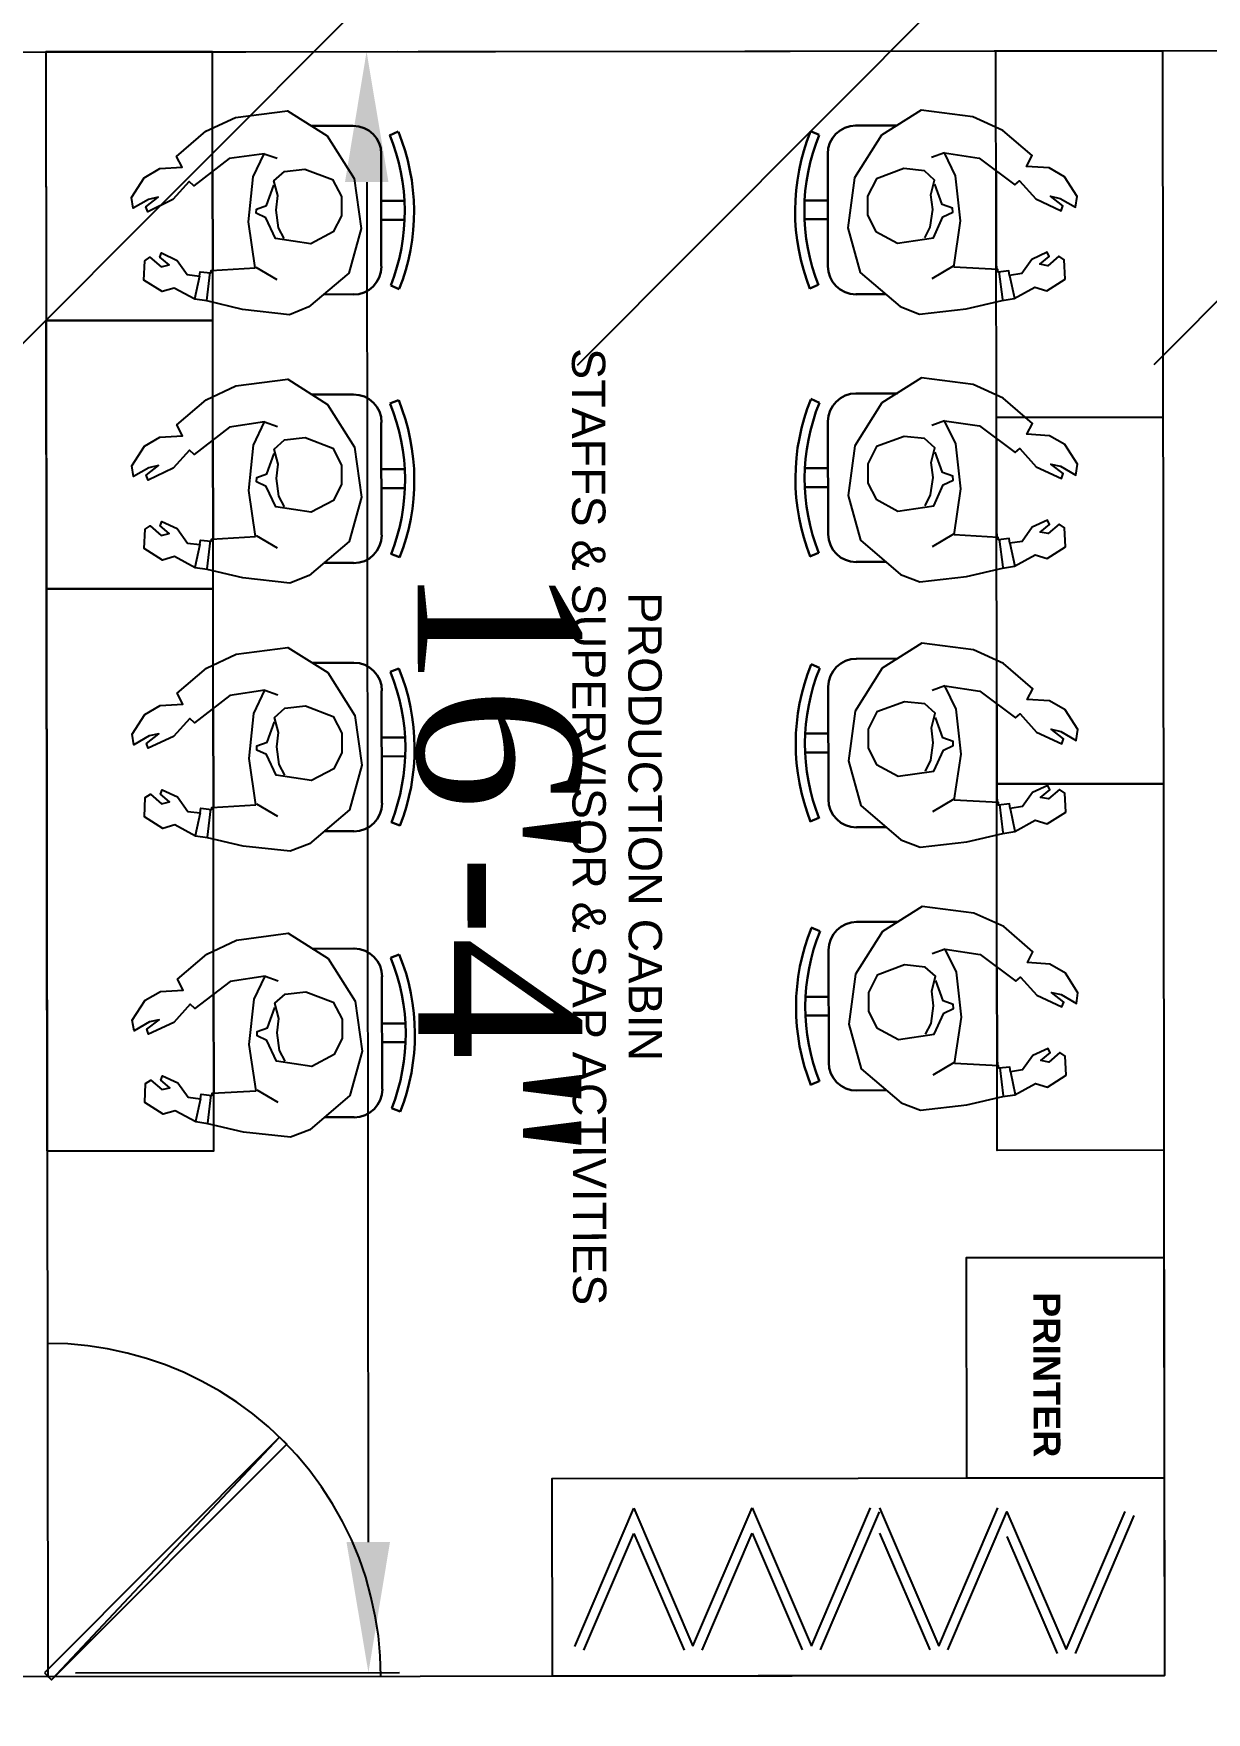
# Model space of a CAD drawing. Header units: feet. Extents: x -99009 to 3252343, y -11094690 to 9035152.
# Drawn here: x 2470013 to 2473609, y -1968373 to -1963228 of the extents above; entities that cross this region are included whole.
import ezdxf

# ---------------------------------------------------------------- set-up
doc = ezdxf.new("R2010")
doc.units = ezdxf.units.FT
doc.header["$PDSIZE"] = -1
doc.layers.add('1', color=1, linetype='Continuous')
doc.styles.add('Arial$001H0', font='arial.ttf')
doc.styles.add('Arial$101H0', font='arialbd.ttf')
doc.styles.add('MM', font='dutch.ttf')
doc.dimstyles.new('MANI (feet)', dxfattribs={"dimtxt": 2.5, "dimasz": 2, "dimexe": 0.477, "dimexo": 0.477, "dimgap": 0.5222, "dimtad": 1, "dimdec": 0, "dimlfac": 0.03937, "dimzin": 4, "dimdsep": 46, "dimlunit": 3, "dimtxsty": 'MM', "dimcen": 0, "dimclrd": 1, "dimclre": 1, "dimclrt": 50, "dimadec": 5, "dimazin": 2, "dimtfac": 1, "dimtdec": 0, "dimtmove": 0, "dimatfit": 3, "dimfxl": 1, "dimtolj": 1, "dimtzin": 0, "dimlwd": -1, "dimlwe": -1, "dimarcsym": 0})

# ---------------------------------------------------------------- blocks, each defined once
blk = doc.blocks.new('*D2597')
at = {"color": 1}
for p, q in [((2470146.7, -1963284.6), (2471129.7, -1963283.4)), ((2471034.7, -1963683.6), (2471039.5, -1967850.8)), ((2470142, -1968251.8), (2471135.3, -1968250.7))]:
    blk.add_line(p, q, dxfattribs=at)
for points in [[(2471101.4, -1963683.5), (2470968.1, -1963683.6), (2471034.3, -1963283.6)], [(2470972.8, -1967850.9), (2471106.1, -1967850.7), (2471039.9, -1968250.8)]]:
    blk.add_solid(points, dxfattribs=at)
at = {"layer": 'Defpoints', "color": 0}
for p in [(2470051.3, -1963284.7), (2470046.6, -1968251.9), (2471039.9, -1968250.8)]:
    blk.add_point(p, dxfattribs=at)
at = {"color": 50, "insert": (2471438.4, -1965766.7), "char_height": 500, "attachment_point": 5, "rotation": 270.0651, "style": 'MM'}
blk.add_mtext('\\A1;16\'-4"', dxfattribs=at)

msp = doc.modelspace()

# ---------------------------------------------------------------- hatches: boundary and pattern name
h = msp.add_hatch()
h.set_pattern_fill('ACAD_ISO06W100', color=3, scale=250, angle=45.06505171, style=0)
h.set_pattern_definition([(45.06505, (3631160, -1324213.2), (-884.8864, 882.8794), [6000, -750, 125, -750, 125, -1625]), (45.06505, (3631160, -1324213.2), (-884.8864, 882.8794), [-8500, 125, -750])])
h.paths.add_polyline_path([(2509400.40593, -1941970.88363), (2508486.43847, -1941162.4145), (2460377.81695, -1941217.03545), (2459879.56432, -1942756.35235), (2459903.4081, -1963757.29307), (2460403.97546, -1964256.72506), (2508925.64567, -1964201.63515), (2509425.07766, -1963701.06779)])
h.paths.add_polyline_path([(2481953.05645, -1947942.20714), (2481959.13495, -1953295.98271), (2486170.4077, -1953291.20137), (2486164.3292, -1947937.4258)], flags=24)

# ---------------------------------------------------------------- linework, layer by layer
at = {"color": 0, "transparency": 33554684}
for q in [(2508859.86904, -1963240.60796), (2486396.88352, -1963266.11169)]:
    msp.add_line((2459896.9006, -1963296.1989), q, dxfattribs=at)
at = {"color": 7, "linetype": 'Continuous', "lineweight": 25, "transparency": 33554684}
for p, q in [((2470051.29785, -1963284.66993), (2473474.49096, -1963280.78335)), ((2470053.16589, -1964929.99053), (2470052.23241, -1964107.80214)), ((2470055.12121, -1966652.17835), (2470053.16589, -1964929.99053)), ((2471672.64751, -1968170.81917), (2471853.37759, -1967746.84345)), ((2471853.37759, -1967746.84345), (2472035.06994, -1968170.40769)), ((2472035.06994, -1968170.40769), (2472216.74383, -1967746.4309)), ((2472216.74383, -1967746.4309), (2472398.43618, -1968169.99513)), ((2472398.43618, -1968169.99513), (2472579.16626, -1967746.01942)), ((2472425.81948, -1968181.28976), (2472606.55063, -1967758.25785)), ((2472606.5367, -1967745.98834), (2472789.17286, -1968169.55151)), ((2472789.17286, -1968169.55151), (2472969.90294, -1967745.57579)), ((2473178.97859, -1968180.43465), (2473359.70974, -1967757.40274)), ((2473207.30677, -1968192.67201), (2473388.03793, -1967769.6401)), ((2471700.03081, -1968182.1138), (2471853.46546, -1967824.23574)), ((2471853.46546, -1967824.23574), (2472007.71235, -1968181.76447)), ((2472063.39705, -1968181.70124), (2472216.8317, -1967823.82319)), ((2472216.8317, -1967823.82319), (2472370.13478, -1968181.35298)), ((2472606.62457, -1967823.38063), (2472760.87147, -1968180.90935)), ((2472997.37411, -1967834.2627), (2473151.62208, -1968192.73523))]:
    msp.add_line(p, q, dxfattribs=at)
at = {"color": 8, "linetype": 'Continuous', "lineweight": 30, "true_color": 0x767676, "transparency": 33554684}
for p, q in [((2470865.11895, -1963511.20407), (2470992.53309, -1963511.05941)), ((2472661.18743, -1963510.10868), (2472533.77329, -1963510.25334)), ((2471131.29328, -1963528.83425), (2471104.87951, -1963540.18995)), ((2472395.05275, -1963527.39942), (2472421.49224, -1963538.69511)), ((2471078.51716, -1963596.84846), (2471078.90829, -1963941.33853)), ((2472447.98424, -1963596.23742), (2472448.37536, -1963940.72749)), ((2470562.64509, -1963941.92468), (2470562.31504, -1963651.23169)), ((2472964.63857, -1963940.14134), (2472964.30745, -1963648.50454)), ((2471150.41055, -1963741.16971), (2471078.68111, -1963741.25115)), ((2472376.41768, -1963739.77774), (2472448.14712, -1963739.6963)), ((2471150.47592, -1963798.74202), (2471078.74648, -1963798.82346)), ((2472376.48305, -1963797.35005), (2472448.21249, -1963797.26861)), ((2470993.11923, -1964027.32261), (2470902.51363, -1964027.42548)), ((2471134.67228, -1964011.11713), (2471108.23279, -1963999.82143)), ((2472392.76889, -1964009.68873), (2472419.18267, -1963998.33302)), ((2472534.35944, -1964026.51654), (2472624.96505, -1964026.41367)), ((2470866.05351, -1964334.33627), (2470993.46764, -1964334.19161)), ((2472662.11922, -1964330.80492), (2472534.70509, -1964330.94958)), ((2471132.22784, -1964351.96645), (2471105.81299, -1964362.37835)), ((2472395.98454, -1964348.09565), (2472422.42403, -1964359.39135)), ((2471079.45172, -1964419.98066), (2471079.84284, -1964764.47073)), ((2472448.91603, -1964416.93366), (2472449.30716, -1964761.42373)), ((2470563.57964, -1964765.05688), (2470563.2496, -1964474.36389)), ((2472965.57036, -1964760.83758), (2472965.23924, -1964469.20078)), ((2471151.34404, -1964563.3581), (2471079.6146, -1964563.43954)), ((2472377.34947, -1964560.47398), (2472449.07891, -1964560.39254)), ((2471151.40941, -1964620.93041), (2471079.67997, -1964621.01185)), ((2472377.41484, -1964618.04629), (2472449.14428, -1964617.96485)), ((2470994.05379, -1964850.45481), (2470903.44818, -1964850.55768)), ((2471135.60577, -1964833.30552), (2471109.16734, -1964822.95364)), ((2472393.70068, -1964830.38496), (2472420.11446, -1964819.02926)), ((2472535.29123, -1964847.21278), (2472625.89684, -1964847.10991)), ((2470866.98699, -1965156.52467), (2470994.40113, -1965156.38)), ((2472396.90753, -1965161.03831), (2472423.34702, -1965172.33401)), ((2472663.04221, -1965143.74758), (2472535.62807, -1965143.89224)), ((2471133.16133, -1965174.15484), (2471106.74648, -1965184.56674)), ((2471080.38521, -1965242.16906), (2471080.77633, -1965586.65913)), ((2472449.83902, -1965229.87632), (2472450.23014, -1965574.36639)), ((2470564.51313, -1965587.24528), (2470564.18309, -1965296.55228)), ((2472966.49334, -1965573.78024), (2472966.16223, -1965282.14344)), ((2472378.27246, -1965373.41664), (2472450.0019, -1965373.3352)), ((2471152.27753, -1965385.5465), (2471080.54809, -1965385.62794)), ((2471152.34289, -1965443.11881), (2471080.61345, -1965443.20025)), ((2472378.33783, -1965430.98895), (2472450.06727, -1965430.90751)), ((2472394.62367, -1965643.32763), (2472421.03745, -1965631.97192)), ((2470994.98728, -1965672.64321), (2470904.38167, -1965672.74608)), ((2471136.53925, -1965655.49392), (2471110.10083, -1965645.14203)), ((2472536.21422, -1965660.15544), (2472626.81983, -1965660.05257)), ((2472397.82319, -1965967.53371), (2472424.26269, -1965978.8294)), ((2472663.95788, -1965950.24297), (2472536.54374, -1965950.38763)), ((2470867.98169, -1966032.62731), (2470995.39583, -1966032.48265)), ((2472450.75469, -1966036.37171), (2472451.14581, -1966380.86178)), ((2471134.15602, -1966050.25749), (2471107.74118, -1966060.66939)), ((2472967.40901, -1966380.27564), (2472967.0779, -1966088.63884)), ((2471081.37991, -1966118.2717), (2471081.77103, -1966462.76177)), ((2470565.50783, -1966463.34792), (2470565.17778, -1966172.65493)), ((2472379.18813, -1966179.91203), (2472450.91757, -1966179.83059)), ((2472379.25349, -1966237.48434), (2472450.98293, -1966237.4029)), ((2471153.27222, -1966261.64914), (2471081.54278, -1966261.73058)), ((2471153.33759, -1966319.22146), (2471081.60815, -1966319.3029)), ((2472395.53934, -1966449.82302), (2472421.95312, -1966438.46732)), ((2472537.12989, -1966466.65084), (2472627.7355, -1966466.54797)), ((2470995.98198, -1966548.74585), (2470905.37637, -1966548.84872)), ((2471137.53395, -1966531.59657), (2471111.09553, -1966521.24468))]:
    msp.add_line(p, q, dxfattribs=at)
at = {"color": 5, "linetype": 'Continuous', "lineweight": 25, "transparency": 33554684}
for p, q in [((2470720.8127, -1963596.31078), (2470760.46873, -1963610.4229)), ((2472805.68549, -1963593.94368), (2472766.06161, -1963608.14581)), ((2470522.09561, -1963972.17262), (2470507.07398, -1964042.03159)), ((2470554.17117, -1963959.86668), (2470543.88679, -1964045.76503)), ((2470694.78041, -1963943.66228), (2470759.00331, -1963982.28555)), ((2472832.50646, -1963941.23517), (2472767.42761, -1963980.00525)), ((2472973.15213, -1963957.12025), (2472983.63153, -1964042.99503)), ((2473005.25555, -1963969.35333), (2473020.43578, -1964039.178)), ((2470721.74619, -1964418.49917), (2470761.40222, -1964432.61129)), ((2472806.61728, -1964414.63992), (2472766.9934, -1964428.84205)), ((2470523.0291, -1964794.36102), (2470508.00746, -1964864.21999)), ((2470555.10466, -1964782.05508), (2470544.82135, -1964868.89724)), ((2470695.71496, -1964766.79448), (2470759.9368, -1964804.47395)), ((2472833.43825, -1964761.93141), (2472768.3594, -1964800.70149)), ((2472974.08392, -1964777.81649), (2472984.56333, -1964863.69127)), ((2473006.18734, -1964790.04956), (2473021.36757, -1964859.87424)), ((2470722.67968, -1965240.68757), (2470762.3357, -1965254.79969)), ((2472807.54027, -1965227.58258), (2472767.91639, -1965241.78471)), ((2472834.36124, -1965574.87407), (2472769.28239, -1965613.64415)), ((2470523.96259, -1965616.54941), (2470508.94095, -1965686.40838)), ((2470556.03814, -1965604.24347), (2470545.75483, -1965691.08563)), ((2470696.64845, -1965588.98287), (2470760.87028, -1965626.66234)), ((2472975.00691, -1965590.75915), (2472985.48631, -1965676.63393)), ((2473007.11033, -1965602.99222), (2473022.29056, -1965672.8169)), ((2472808.45593, -1966034.07797), (2472768.83205, -1966048.2801)), ((2470723.67437, -1966116.79021), (2470763.3304, -1966130.90233)), ((2472835.27691, -1966381.36946), (2472770.19806, -1966420.13955)), ((2472975.92258, -1966397.25454), (2472986.40198, -1966483.12932)), ((2473008.02599, -1966409.48762), (2473023.20622, -1966479.3123)), ((2470524.95728, -1966492.65206), (2470509.93565, -1966562.51103)), ((2470557.03284, -1966480.34612), (2470546.74953, -1966567.18828)), ((2470697.64315, -1966465.08552), (2470761.86498, -1966502.76499))]:
    msp.add_line(p, q, dxfattribs=at)
at = {"color": 7, "linetype": 'Continuous', "lineweight": 25, "transparency": 33554684}
for points in [[(2470056.95038, -1968263.2593), (2466323.2443, -1968267.49843), (2466317.59178, -1963288.90906), (2470051.29785, -1963284.66993), (2470056.95038, -1968263.2593), (2473480.14349, -1968259.37272)], [(2473474.49096, -1963280.78335), (2473474.49096, -1963280.78335), (2473480.14349, -1968259.37272), (2472235.26019, -1968260.78612)], [(2473475.76613, -1964403.91536), (2472965.16578, -1964404.49508), (2472963.89061, -1963281.36307), (2473474.49096, -1963280.78335)], [(2470053.16589, -1964929.99053), (2470563.76625, -1964929.41081), (2470562.83276, -1964107.22242), (2470052.23241, -1964107.80214)], [(2473477.04129, -1965527.04737), (2472966.44094, -1965527.62709), (2472965.16578, -1964404.49508), (2473475.76613, -1964403.91536)], [(2470055.12121, -1966652.17835), (2470565.72156, -1966651.59863), (2470563.76625, -1964929.41081), (2470053.16589, -1964929.99053)], [(2473478.31646, -1966650.17938), (2472967.71611, -1966650.7591), (2472966.44094, -1965527.62709), (2473477.04129, -1965527.04737)], [(2471078.15108, -1968262.09987), (2471076.19274, -1968199.81066), (2471070.46024, -1968138.46954), (2471060.95357, -1968078.07652), (2471047.67167, -1968017.68778), (2471031.55942, -1967958.24607), (2471011.67301, -1967899.75245), (2470988.0135, -1967843.15073), (2470960.57984, -1967787.49711), (2470930.31689, -1967733.73432), (2470896.28085, -1967681.86344), (2470860.36041, -1967632.82612), (2470820.66581, -1967584.73689), (2470778.14406, -1967540.42612), (2470733.73685, -1967498.0051), (2470685.55761, -1967458.4198), (2470636.43885, -1967422.6108), (2470584.49082, -1967388.69264), (2470530.65945, -1967358.55185), (2470474.94367, -1967331.24463), (2470418.28838, -1967307.71371), (2470359.74976, -1967287.96017), (2470300.27161, -1967271.98294), (2470239.85287, -1967258.8382), (2470179.43842, -1967249.4687), (2470118.08444, -1967243.8755), (2470055.79094, -1967242.0586)], [(2472816.55616, -1968180.84613), (2472997.28731, -1967757.81422), (2473178.97859, -1968180.43465)]]:
    msp.add_lwpolyline(points, dxfattribs=at)
for points in [[(2470052.23241, -1964107.80214), (2470562.83276, -1964107.22242), (2470561.8982, -1963284.09022), (2470051.29785, -1963284.66993)], [(2473478.68937, -1966978.62471), (2473479.45661, -1967654.39153), (2472874.47542, -1967655.07841), (2472873.70818, -1966979.31159)], [(2473480.14349, -1968259.37272), (2471603.85236, -1968261.503), (2471603.16549, -1967656.52181), (2473479.45661, -1967654.39153)]]:
    msp.add_lwpolyline(points, close=True, dxfattribs=at)
at = {"color": 5, "linetype": 'Continuous', "lineweight": 25, "transparency": 33554684}
for points in [[(2470692.896, -1963946.49584), (2470671.97148, -1963804.94816), (2470686.91597, -1963667.13498), (2470720.8127, -1963596.31078), (2470613.23569, -1963611.53387), (2470504.79202, -1963694.71224), (2470490.61989, -1963681.515), (2470440.66127, -1963737.25648), (2470363.31077, -1963774.15288), (2470357.63078, -1963759.05838), (2470395.34989, -1963729.75745), (2470366.09933, -1963736.39733), (2470318.93892, -1963762.87754), (2470313.23963, -1963730.79449), (2470352.81101, -1963670.34574), (2470399.96928, -1963641.97791), (2470468.86301, -1963638.12445), (2470451.83695, -1963605.11045), (2470541.41088, -1963527.61636), (2470632.91208, -1963485.04104), (2470791.44939, -1963465.04104), (2470913.28747, -1963541.35129), (2470996.49156, -1963672.44636), (2471017.42894, -1963825.31975), (2470979.83198, -1963962.21483), (2470857.25476, -1964066.17306), (2470797.82162, -1964089.83578), (2470654.34452, -1964073.95391), (2470544.83274, -1964047.65158), (2470508.01778, -1964042.03052), (2470444.74404, -1964008.12521), (2470407.9473, -1964018.5489), (2470351.27915, -1963983.69228), (2470354.04307, -1963924.22913), (2470370.07602, -1963913.82903), (2470404.08634, -1963943.04851), (2470428.61893, -1963937.3578), (2470400.27789, -1963913.79474), (2470405.92574, -1963900.57499), (2470453.14188, -1963923.17281), (2470484.33685, -1963966.55264), (2470522.09561, -1963972.17262), (2470523.96716, -1963958.01336), (2470557.00474, -1963961.75108), (2470557.93997, -1963954.19955)], [(2472834.39729, -1963944.06445), (2472855.00034, -1963802.46962), (2472839.74296, -1963664.69073), (2472805.68549, -1963593.94368), (2472912.35405, -1963609.86734), (2473021.92906, -1963691.85437), (2473036.07225, -1963679.56878), (2473086.15732, -1963735.19669), (2473163.59033, -1963770.97354), (2473169.23603, -1963755.86617), (2473131.45048, -1963726.65097), (2473160.71604, -1963733.22441), (2473207.93754, -1963760.54128), (2473212.61907, -1963727.50263), (2473173.85435, -1963667.14282), (2473126.63285, -1963639.82596), (2473057.72948, -1963635.18514), (2473074.68053, -1963602.13256), (2472984.93086, -1963524.84207), (2472893.33429, -1963483.41844), (2472734.75091, -1963462.83468), (2472613.08642, -1963539.42139), (2472530.18023, -1963670.70506), (2472509.59004, -1963823.6256), (2472547.49775, -1963960.43495), (2472670.31179, -1964065.05838), (2472729.79744, -1964087.64228), (2472872.29429, -1964071.43573), (2472982.69094, -1964045.82753), (2473019.49304, -1964040.12288), (2473082.68855, -1964005.13018), (2473119.50994, -1964016.41409), (2473176.09773, -1963980.48507), (2473173.19986, -1963921.97217), (2473157.14226, -1963910.66468), (2473123.19838, -1963939.96132), (2473098.654, -1963935.27014), (2473126.94146, -1963911.64278), (2473121.26361, -1963898.43589), (2473074.09784, -1963920.19706), (2473043.00145, -1963963.64761), (2473005.25555, -1963969.35333), (2473003.35186, -1963955.19834), (2472970.32285, -1963959.01108), (2472969.37047, -1963951.46169)], [(2470693.83056, -1964769.62805), (2470672.90604, -1964628.08036), (2470687.84946, -1964489.32338), (2470721.74619, -1964418.49917), (2470614.17025, -1964434.66607), (2470505.72658, -1964517.84444), (2470491.55445, -1964504.6472), (2470441.59583, -1964560.38869), (2470364.24426, -1964596.34128), (2470358.56426, -1964581.24677), (2470396.28338, -1964551.94585), (2470367.03282, -1964558.58573), (2470319.87347, -1964586.00975), (2470314.17312, -1964552.98288), (2470353.74449, -1964492.53414), (2470400.90384, -1964465.11012), (2470469.79757, -1964461.25666), (2470452.77044, -1964427.29884), (2470542.34544, -1964350.74856), (2470633.84663, -1964308.17324), (2470792.38287, -1964287.22943), (2470914.22203, -1964364.48349), (2470997.42612, -1964495.57856), (2471018.36349, -1964648.45195), (2470980.76546, -1964784.40322), (2470858.18931, -1964889.30526), (2470798.7551, -1964912.02417), (2470655.27801, -1964896.14231), (2470545.7673, -1964870.78378), (2470508.95234, -1964865.16272), (2470445.6786, -1964831.25742), (2470408.88186, -1964841.6811), (2470352.21264, -1964805.88067), (2470354.97762, -1964747.36134), (2470371.01058, -1964736.96123), (2470405.0209, -1964766.18071), (2470429.55349, -1964760.49), (2470401.21245, -1964736.92694), (2470406.8603, -1964723.70719), (2470454.07536, -1964745.36121), (2470485.27141, -1964789.68484), (2470523.0291, -1964794.36102), (2470524.90064, -1964780.20175), (2470557.93822, -1964783.93948), (2470558.87453, -1964777.33175)], [(2472835.32908, -1964764.76069), (2472855.93213, -1964623.16585), (2472840.67475, -1964485.38697), (2472806.61728, -1964414.63992), (2472913.28584, -1964430.56357), (2473022.86085, -1964512.5506), (2473037.00404, -1964500.26502), (2473087.08911, -1964555.89292), (2473164.52212, -1964591.66977), (2473170.16783, -1964576.56241), (2473132.38227, -1964547.34721), (2473161.64783, -1964553.92065), (2473208.86933, -1964581.23752), (2473213.55087, -1964548.19886), (2473174.78614, -1964487.83906), (2473127.56464, -1964460.5222), (2473058.66127, -1964455.88138), (2473075.61232, -1964422.8288), (2472985.86265, -1964345.5383), (2472894.26609, -1964304.11468), (2472735.6827, -1964283.53092), (2472614.01821, -1964360.11763), (2472531.11202, -1964491.4013), (2472510.52183, -1964644.32183), (2472548.42954, -1964781.13119), (2472671.24358, -1964885.75462), (2472730.72923, -1964908.33851), (2472873.22608, -1964892.13196), (2472983.62273, -1964866.52376), (2473020.42483, -1964860.81912), (2473083.62035, -1964825.82641), (2473120.44173, -1964837.11032), (2473177.02952, -1964801.18131), (2473174.13166, -1964742.6684), (2473158.07405, -1964731.36092), (2473124.13017, -1964760.65756), (2473099.58579, -1964755.96638), (2473127.87326, -1964732.33902), (2473122.1954, -1964719.13213), (2473075.02963, -1964740.8933), (2473043.93324, -1964784.34385), (2473006.18734, -1964790.04956), (2473004.28365, -1964775.89458), (2472971.25464, -1964779.70732), (2472970.30226, -1964772.15792)], [(2470694.76405, -1965591.81644), (2470673.83953, -1965450.26875), (2470688.78294, -1965311.51177), (2470722.67968, -1965240.68757), (2470615.10373, -1965256.85447), (2470506.66006, -1965340.03284), (2470492.48794, -1965326.83559), (2470442.52931, -1965382.57708), (2470365.17774, -1965418.52967), (2470359.49775, -1965403.43517), (2470397.21687, -1965374.13424), (2470367.96631, -1965380.77412), (2470320.80696, -1965408.19814), (2470315.10661, -1965375.17128), (2470354.67798, -1965314.72253), (2470401.83732, -1965287.29851), (2470470.73105, -1965283.44505), (2470453.70392, -1965249.48724), (2470543.27893, -1965172.93696), (2470634.78012, -1965130.36164), (2470793.31636, -1965109.41783), (2470915.15551, -1965186.67189), (2470998.3596, -1965317.76696), (2471019.29698, -1965470.64034), (2470981.69895, -1965606.59162), (2470859.1228, -1965711.49366), (2470799.68859, -1965734.21257), (2470656.21149, -1965718.3307), (2470546.70078, -1965692.97218), (2470509.88583, -1965687.35112), (2470446.61209, -1965653.44581), (2470409.81535, -1965663.86949), (2470353.14612, -1965628.06907), (2470355.91111, -1965569.54973), (2470371.94407, -1965559.14962), (2470405.95439, -1965588.36911), (2470430.48698, -1965582.6784), (2470402.14594, -1965559.11533), (2470407.79378, -1965545.89559), (2470455.00885, -1965567.5496), (2470486.20489, -1965611.87323), (2470523.96259, -1965616.54941), (2470525.83413, -1965602.39014), (2470558.87171, -1965606.12787), (2470559.80802, -1965599.52014)], [(2472836.25207, -1965577.70335), (2472856.85512, -1965436.10851), (2472841.59774, -1965298.32963), (2472807.54027, -1965227.58258), (2472914.20883, -1965243.50623), (2473023.78384, -1965325.49326), (2473037.92703, -1965313.20768), (2473088.0121, -1965368.83558), (2473165.44511, -1965404.61243), (2473171.09081, -1965389.50507), (2473133.30526, -1965360.28987), (2473162.57082, -1965366.86331), (2473209.79232, -1965394.18018), (2473214.47385, -1965361.14153), (2473175.70913, -1965300.78172), (2473128.48763, -1965273.46486), (2473059.58426, -1965268.82404), (2473076.53531, -1965235.77146), (2472986.78564, -1965158.48097), (2472895.18907, -1965117.05734), (2472736.60569, -1965096.47358), (2472614.9412, -1965173.06029), (2472532.03501, -1965304.34396), (2472511.44482, -1965457.26449), (2472549.35253, -1965594.07385), (2472672.16657, -1965698.69728), (2472731.65222, -1965721.28117), (2472874.14907, -1965705.07462), (2472984.54572, -1965679.46642), (2473021.34782, -1965673.76178), (2473084.54333, -1965638.76908), (2473121.36472, -1965650.05299), (2473177.95251, -1965614.12397), (2473175.05464, -1965555.61106), (2473158.99704, -1965544.30358), (2473125.05316, -1965573.60022), (2473100.50878, -1965568.90904), (2473128.79624, -1965545.28168), (2473123.11839, -1965532.07479), (2473075.95262, -1965553.83596), (2473044.85623, -1965597.28651), (2473007.11033, -1965602.99222), (2473005.20663, -1965588.83724), (2472972.17763, -1965592.64998), (2472971.22525, -1965585.10058)], [(2472837.16774, -1966384.19875), (2472857.77079, -1966242.60391), (2472842.5134, -1966104.82503), (2472808.45593, -1966034.07797), (2472915.1245, -1966050.00163), (2473024.6995, -1966131.98866), (2473038.8427, -1966119.70307), (2473088.92777, -1966175.33098), (2473166.36078, -1966211.10783), (2473172.00648, -1966196.00046), (2473134.22093, -1966166.78527), (2473163.48649, -1966173.35871), (2473210.70799, -1966200.67557), (2473215.38952, -1966167.63692), (2473176.6248, -1966107.27712), (2473129.4033, -1966079.96025), (2473060.49993, -1966075.31943), (2473077.45098, -1966042.26685), (2472987.70131, -1965964.97636), (2472896.10474, -1965923.55273), (2472737.52136, -1965902.96897), (2472615.85687, -1965979.55568), (2472532.95068, -1966110.83935), (2472512.36048, -1966263.75989), (2472550.2682, -1966400.56925), (2472673.08224, -1966505.19267), (2472732.56788, -1966527.77657), (2472875.06474, -1966511.57002), (2472985.46139, -1966485.96182), (2473022.26349, -1966480.25718), (2473085.459, -1966445.26447), (2473122.28039, -1966456.54838), (2473178.86817, -1966420.61937), (2473175.97031, -1966362.10646), (2473159.91271, -1966350.79897), (2473125.96883, -1966380.09561), (2473101.42445, -1966375.40443), (2473129.71191, -1966351.77707), (2473124.03406, -1966338.57018), (2473076.86829, -1966360.33136), (2473045.7719, -1966403.78191), (2473008.02599, -1966409.48762), (2473006.1223, -1966395.33264), (2472973.0933, -1966399.14537), (2472972.14091, -1966391.59598)], [(2470695.75875, -1966467.91909), (2470674.83423, -1966326.3714), (2470689.77764, -1966187.61442), (2470723.67437, -1966116.79021), (2470616.09843, -1966132.95711), (2470507.65476, -1966216.13549), (2470493.48263, -1966202.93824), (2470443.52401, -1966258.67973), (2470366.17244, -1966294.63232), (2470360.49245, -1966279.53781), (2470398.21156, -1966250.23689), (2470368.961, -1966256.87677), (2470321.80166, -1966284.30079), (2470316.1013, -1966251.27392), (2470355.67268, -1966190.82518), (2470402.83202, -1966163.40116), (2470471.72575, -1966159.5477), (2470454.69862, -1966125.58989), (2470544.27362, -1966049.03961), (2470635.77482, -1966006.46428), (2470794.31106, -1965985.52048), (2470916.15021, -1966062.77453), (2470999.3543, -1966193.8696), (2471020.29168, -1966346.74299), (2470982.69365, -1966482.69427), (2470860.1175, -1966587.5963), (2470800.68329, -1966610.31521), (2470657.20619, -1966594.43335), (2470547.69548, -1966569.07483), (2470510.88053, -1966563.45377), (2470447.60679, -1966529.54846), (2470410.81004, -1966539.97214), (2470354.14082, -1966504.17172), (2470356.90581, -1966445.65238), (2470372.93876, -1966435.25227), (2470406.94909, -1966464.47176), (2470431.48167, -1966458.78104), (2470403.14063, -1966435.21798), (2470408.78848, -1966421.99823), (2470456.00355, -1966443.65225), (2470487.19959, -1966487.97588), (2470524.95728, -1966492.65206), (2470526.82883, -1966478.49279), (2470559.86641, -1966482.23052), (2470560.80272, -1966475.62279)]]:
    msp.add_lwpolyline(points, close=True, dxfattribs=at)
for points in [[(2470781.5122, -1963856.73332), (2470764.48614, -1963823.71931), (2470756.87352, -1963768.987), (2470762.48601, -1963724.62157), (2470750.16506, -1963679.3327), (2470782.2224, -1963650.98201), (2470845.45007, -1963644.30356), (2470929.48438, -1963675.35387), (2470956.91376, -1963727.23225), (2470956.98126, -1963786.69218), (2470931.55416, -1963835.79915), (2470863.64174, -1963872.68483), (2470755.08556, -1963856.76332), (2470725.75463, -1963792.61757), (2470695.53669, -1963778.49473), (2470696.46657, -1963766.22415), (2470727.59939, -1963754.86309), (2470750.18007, -1963692.54601)], [(2472745.5775, -1963854.50338), (2472762.52855, -1963821.4508), (2472770.01794, -1963767.64515), (2472764.30365, -1963722.34877), (2472775.57791, -1963677.03311), (2472744.40009, -1963648.75422), (2472681.15743, -1963642.21936), (2472597.19384, -1963673.4604), (2472569.8834, -1963726.34475), (2472569.94984, -1963784.86087), (2472595.48946, -1963834.85378), (2472662.54058, -1963870.64242), (2472772.00414, -1963854.47338), (2472801.18933, -1963790.26119), (2472831.37513, -1963776.06977), (2472830.41739, -1963763.80133), (2472799.25885, -1963752.51099), (2472776.53673, -1963690.24536)], [(2470782.44568, -1964678.92171), (2470765.41963, -1964645.90771), (2470757.80808, -1964592.1192), (2470763.42057, -1964547.75377), (2470751.09855, -1964501.52109), (2470783.15589, -1964473.17041), (2470846.38355, -1964466.49195), (2470930.41893, -1964498.48607), (2470957.84831, -1964550.36446), (2470957.91475, -1964608.88058), (2470932.48872, -1964658.93136), (2470864.57523, -1964694.87323), (2470756.01905, -1964678.95172), (2470726.68919, -1964615.74977), (2470696.47125, -1964601.62693), (2470697.40005, -1964588.41255), (2470728.53287, -1964577.05148), (2470751.11355, -1964514.73441)], [(2472746.50929, -1964675.19962), (2472763.46034, -1964642.14704), (2472770.94973, -1964588.34138), (2472765.23544, -1964543.04501), (2472776.50971, -1964497.72935), (2472745.33188, -1964469.45046), (2472682.08922, -1964462.91559), (2472598.12563, -1964494.15664), (2472570.81519, -1964547.04099), (2472570.88163, -1964605.55711), (2472596.42125, -1964655.55002), (2472663.47237, -1964691.33866), (2472772.93593, -1964675.16961), (2472802.12112, -1964610.95742), (2472832.30692, -1964596.76601), (2472831.34918, -1964584.49757), (2472800.19064, -1964573.20723), (2472777.46852, -1964510.94159)], [(2470783.37917, -1965501.11011), (2470766.35311, -1965468.0961), (2470758.74156, -1965414.30759), (2470764.35405, -1965369.94217), (2470752.03204, -1965323.70949), (2470784.08937, -1965295.3588), (2470847.31704, -1965288.68035), (2470931.35242, -1965320.67446), (2470958.7818, -1965372.55285), (2470958.84824, -1965431.06897), (2470933.4222, -1965481.11975), (2470865.50872, -1965517.06162), (2470756.95253, -1965501.14011), (2470727.62268, -1965437.93817), (2470697.40473, -1965423.81533), (2470698.33354, -1965410.60094), (2470729.46636, -1965399.23988), (2470752.04704, -1965336.9228)], [(2472747.43228, -1965488.14228), (2472764.38333, -1965455.0897), (2472771.87271, -1965401.28404), (2472766.15843, -1965355.98767), (2472777.43269, -1965310.67201), (2472746.25487, -1965282.39312), (2472683.01221, -1965275.85825), (2472599.04862, -1965307.0993), (2472571.73818, -1965359.98365), (2472571.80462, -1965418.49977), (2472597.34424, -1965468.49268), (2472664.39536, -1965504.28132), (2472773.85892, -1965488.11228), (2472803.04411, -1965423.90008), (2472833.22991, -1965409.70867), (2472832.27217, -1965397.44023), (2472801.11363, -1965386.14989), (2472778.39151, -1965323.88425)], [(2472748.34795, -1966294.63767), (2472765.299, -1966261.58509), (2472772.78838, -1966207.77944), (2472767.0741, -1966162.48306), (2472778.34836, -1966117.1674), (2472747.17054, -1966088.88851), (2472683.92787, -1966082.35365), (2472599.96429, -1966113.59469), (2472572.65385, -1966166.47904), (2472572.72029, -1966224.99516), (2472598.25991, -1966274.98808), (2472665.31103, -1966310.77671), (2472774.77458, -1966294.60767), (2472803.95978, -1966230.39548), (2472834.14557, -1966216.20406), (2472833.18784, -1966203.93562), (2472802.0293, -1966192.64529), (2472779.30717, -1966130.37965)], [(2470784.37387, -1966377.21275), (2470767.34781, -1966344.19875), (2470759.73626, -1966290.41024), (2470765.34875, -1966246.04482), (2470753.02673, -1966199.81213), (2470785.08407, -1966171.46145), (2470848.31173, -1966164.78299), (2470932.34712, -1966196.77711), (2470959.7765, -1966248.6555), (2470959.84293, -1966307.17162), (2470934.4169, -1966357.2224), (2470866.50341, -1966393.16427), (2470757.94723, -1966377.24276), (2470728.61737, -1966314.04081), (2470698.39943, -1966299.91798), (2470699.32824, -1966286.70359), (2470730.46106, -1966275.34252), (2470753.04174, -1966213.02545)]]:
    msp.add_lwpolyline(points, dxfattribs=at)
at = {"color": 7, "linetype": 'Continuous', "lineweight": -2, "transparency": 33554684}
for points in [[(2470046.55563, -1968251.94539), (2470068.28787, -1968273.62834), (2470767.74931, -1967529.11221)], [(2470068.28787, -1968273.62834), (2470767.74931, -1967529.11221), (2470789.48155, -1967550.79515)]]:
    msp.add_lwpolyline(points, close=True, dxfattribs=at)
at = {"color": 8, "linetype": 'Continuous', "lineweight": 30, "true_color": 0x767676, "transparency": 33554684}
for points in [[(2471079.46151, -1963597.31929), (2471079.40736, -1963549.62563), (2471040.69865, -1963511.00472), (2470993.00499, -1963511.05887)], [(2472534.2452, -1963510.25281), (2472486.55073, -1963510.30696), (2472447.93063, -1963549.01485), (2472447.98478, -1963596.70933)], [(2471108.4672, -1964000.09214), (2471166.67144, -1963851.96592), (2471165.64739, -1963687.12484), (2471105.60528, -1963539.73566)], [(2471134.70687, -1964010.73551), (2471195.685, -1963855.7709), (2471194.65226, -1963683.27796), (2471131.82811, -1963529.053)], [(2472395.4633, -1963528.56281), (2472332.9887, -1963682.9295), (2472332.34938, -1963855.42433), (2472393.67803, -1964010.24987)], [(2472421.70951, -1963539.18507), (2472362.00356, -1963686.71077), (2472361.35314, -1963851.55399), (2472419.89294, -1963999.54627)], [(2470562.64562, -1963942.39658), (2470562.65015, -1963946.38565), (2470562.93118, -1963950.37071), (2470563.48684, -1963954.32044)], [(2470993.59221, -1964028.26588), (2471041.28587, -1964028.21173), (2471079.90678, -1963989.50302), (2471079.85263, -1963941.80936)], [(2472448.3759, -1963941.1994), (2472448.43005, -1963988.89387), (2472487.13795, -1964027.51397), (2472534.83242, -1964027.45982)], [(2472964.76905, -1963952.53878), (2472965.3155, -1963948.58682), (2472965.58744, -1963944.60174), (2472965.58291, -1963940.61218)], [(2471080.39607, -1964420.4515), (2471080.34192, -1964372.75783), (2471041.63321, -1964334.13692), (2470993.93955, -1964334.19107)], [(2472535.17699, -1964330.94904), (2472487.48252, -1964331.00319), (2472448.86242, -1964369.71109), (2472448.91657, -1964417.40556)], [(2471109.40176, -1964823.22435), (2471167.60599, -1964675.09813), (2471166.58195, -1964510.25704), (2471106.53984, -1964362.86786)], [(2471135.64143, -1964833.86771), (2471196.61956, -1964678.9031), (2471195.58682, -1964506.41016), (2471132.76267, -1964352.1852)], [(2472396.39509, -1964349.25905), (2472333.92049, -1964503.62574), (2472333.28117, -1964676.12057), (2472394.60982, -1964830.94611)], [(2472422.6413, -1964359.88131), (2472362.93535, -1964507.407), (2472362.28493, -1964672.25022), (2472420.82473, -1964820.24251)], [(2470563.58018, -1964765.52879), (2470563.58471, -1964769.51785), (2470563.86574, -1964773.50291), (2470564.42139, -1964777.45264)], [(2470994.52677, -1964851.39808), (2471042.22043, -1964851.34393), (2471080.84134, -1964812.63523), (2471080.78719, -1964764.94157)], [(2472449.30769, -1964761.89563), (2472449.36184, -1964809.5901), (2472488.06974, -1964848.2102), (2472535.76421, -1964848.15605)], [(2472965.70084, -1964773.23501), (2472966.24729, -1964769.28306), (2472966.51923, -1964765.29798), (2472966.5147, -1964761.30841)], [(2471081.32955, -1965242.63989), (2471081.2754, -1965194.94623), (2471042.5667, -1965156.32532), (2470994.87303, -1965156.37947)], [(2472397.31808, -1965162.20171), (2472334.84348, -1965316.5684), (2472334.20416, -1965489.06323), (2472395.53281, -1965643.88877)], [(2472536.09998, -1965143.8917), (2472488.40551, -1965143.94586), (2472449.78541, -1965182.65375), (2472449.83956, -1965230.34822)], [(2471110.33524, -1965645.41274), (2471168.53948, -1965497.28652), (2471167.51543, -1965332.44543), (2471107.47332, -1965185.05625)], [(2471136.57491, -1965656.05611), (2471197.55304, -1965501.09149), (2471196.52031, -1965328.59855), (2471133.69615, -1965174.3736)], [(2472423.56429, -1965172.82397), (2472363.85834, -1965320.34967), (2472363.20791, -1965485.19288), (2472421.74772, -1965633.18517)], [(2472450.23068, -1965574.83829), (2472450.28483, -1965622.53277), (2472488.99273, -1965661.15287), (2472536.6872, -1965661.09871)], [(2472966.62383, -1965586.17767), (2472967.17028, -1965582.22572), (2472967.44222, -1965578.24064), (2472967.43769, -1965574.25107)], [(2470564.51366, -1965587.71718), (2470564.51819, -1965591.70625), (2470564.79922, -1965595.69131), (2470565.35488, -1965599.64104)], [(2470995.46025, -1965673.58648), (2471043.15392, -1965673.53233), (2471081.77482, -1965634.82362), (2471081.72067, -1965587.12996)], [(2472398.23374, -1965968.6971), (2472335.75915, -1966123.06379), (2472335.11983, -1966295.55863), (2472396.44847, -1966450.38416)], [(2472424.47996, -1965979.31937), (2472364.77401, -1966126.84506), (2472364.12358, -1966291.68828), (2472422.66339, -1966439.68056)], [(2472537.01565, -1965950.3871), (2472489.32117, -1965950.44125), (2472450.70107, -1965989.14915), (2472450.75523, -1966036.84362)], [(2471082.32425, -1966118.74254), (2471082.2701, -1966071.04888), (2471043.56139, -1966032.42797), (2470995.86773, -1966032.48212)], [(2471111.32994, -1966521.51539), (2471169.53418, -1966373.38917), (2471168.51013, -1966208.54808), (2471108.46802, -1966061.1589)], [(2471137.56961, -1966532.15876), (2471198.54774, -1966377.19414), (2471197.515, -1966204.7012), (2471134.69085, -1966050.47625)], [(2472451.14635, -1966381.33369), (2472451.2005, -1966429.02816), (2472489.90839, -1966467.64826), (2472537.60287, -1966467.59411)], [(2472967.5395, -1966392.67307), (2472968.08595, -1966388.72111), (2472968.35789, -1966384.73603), (2472968.35336, -1966380.74647)], [(2470565.50836, -1966463.81983), (2470565.51289, -1966467.80889), (2470565.79392, -1966471.79396), (2470566.34958, -1966475.74369)], [(2470996.45495, -1966549.68913), (2471044.14861, -1966549.63498), (2471082.76952, -1966510.92627), (2471082.71537, -1966463.23261)]]:
    msp.add_open_spline(points, degree=3, dxfattribs=at)
at = {"layer": '1'}
msp.add_arc((2520410.24778, -1978395.99612), 100000, 84.1346387202, 194.3871675539, dxfattribs=at)

# ---------------------------------------------------------------- texts
at = {"color": 7, "transparency": 33554684}
for s, height, style, p in [('STAFFS & SUPERVISOR & SAP ACTIVITIES', 102.1278544, 'Arial$001H0', (2471663.88122, -1964192.27486)), ('PRODUCTION CABIN', 102.2927249, 'Arial$001H0', (2471836.50411, -1964940.5199)), ('PRINTER', 82.64875, 'Arial$101H0', (2473078.63462, -1967084.7856))]:
    msp.add_text(s, height=height, rotation=270.06505171, dxfattribs=dict(at, style=style)).set_placement(p)

# ---------------------------------------------------------------- dimensions: what is measured, and where the dimension line sits
at = {"color": 3}
dim = msp.add_linear_dim(base=(2471039.91398, -1968250.81756), p1=(2470051.29785, -1963284.66993), p2=(2470046.55563, -1968251.94539), angle=270.06505171, dimstyle='MANI (feet)', override={"dimscale": 200, "dimarcsym": 1}, dxfattribs=at)
dim.commit()
dim.dimension.update_dxf_attribs({"geometry": '*D2597', "text_midpoint": (2471438.40889, -1965766.73009)})

doc.saveas('drawing.dxf')
